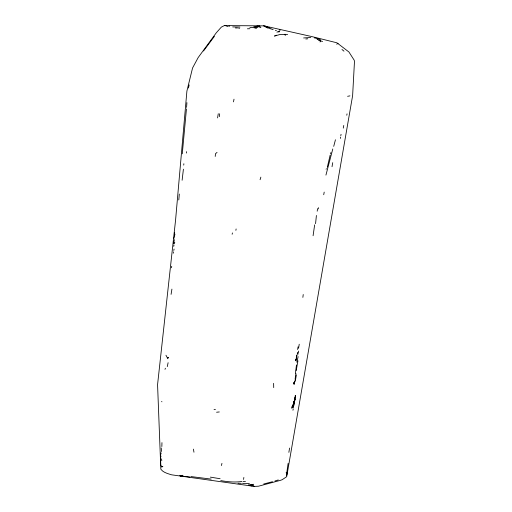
<?xml version="1.0" encoding="UTF-8"?>
<svg xmlns="http://www.w3.org/2000/svg" width="512" height="512" viewBox="0 0 512 512"><rect width="100%" height="100%" fill="white"/><g stroke="black" fill="none" stroke-linecap="round" stroke-linejoin="round"><path stroke-width="0.77" d="M161.536 458.867L161.798 460.736M182.112 180.25L183.418 169.184M186.912 102.63L186.573 107.373M161.261 447.949L161.446 451.526M219.642 113.773L219.462 116.634M161.952 442.637L161.85 446.554M218.266 113.728L217.594 117.92M173.606 243.731L174.387 239.661M178.797 199.942L179.309 194.054M292.653 406.682L295.418 397.363L295.334 395.411L294.387 401.338M182.278 153.792L186.445 108.922M168.115 362.694L167.277 366.605M303.232 294.515L302.861 297.389M288.102 463.405L286.362 475.789L287.245 473.517M183.738 165.101L183.872 163.738M295.91 373.44L295.085 379.328M295.418 373.389L296.48 364.966M173.984 238.291L174.931 234.157M174.33 234.15L174.483 232.73M173.274 253.21L173.44 251.846M186.438 153.056L186.605 151.667M293.888 401.306L293.05 406.144M171.078 294.362L171.917 289.114M215.213 156.442L215.526 153.683L217.05 152.403M294.726 399.181L294.982 397.299M234.01 99.194L233.472 101.862M296.006 360.877L296.442 357.952L296.186 359.616L295.328 360.288L296.205 359.379L296.55 354.976L296.87 356.486M313.088 235.731L314.65 224.877M299.232 344.23L298.56 348.282M332.026 166.707L332.73 162.662M293.901 403.117L294.182 401.184L295.251 399.386L291.763 408.019L293.645 407.245M296.378 374.931L295.322 380.826M288.858 452.346L289.587 448.083M340.39 138.426L340.602 137.062M316.416 215.469L315.558 223.68M297.574 349.523L298.074 346.829M323.718 194.733L324.198 192.109M243.539 479.45L243.872 477.434M298.605 351.046L297.645 355.149M235.878 230.355L236.122 228.954M173.747 246.362L173.99 244.979M298.125 356.608L296.858 362.221M297.952 360.794L296.192 370.586M340.806 135.686L341.062 134.317M343.77 125.44L343.27 128.134M346.778 115.219L347.046 113.869M171.443 267.75L171.731 266.278M173.786 250.445L174.074 249.088M335.443 139.77L333.715 146.374M330.586 153.875L330.861 152.602M188.442 88.045L189.158 84.902M292.941 410.259L293.261 408.838M221.427 465.549L221.958 463.373M232.128 234.259L232.454 232.928M330.15 155.155L327.341 167.13M318.221 208.928L318.541 207.667M260.858 177.133L260.083 179.725M325.939 175.091L332.781 148.966M317.645 208.666L317.184 211.2M286.477 474.573L287.04 472.595M174.355 243.622L174.784 242.336M164.992 369.331L165.421 368.218M297.286 353.645L297.85 352.346M252.64 484.454L251.942 485.869L249.523 485.51L252.64 484.454L250.605 485.664L251.648 484.64L248.397 484.87M326.08 169.274L326.374 168.698M320.006 41.965L320.64 40.883L322.554 41.51M293.152 405.286L292.006 406.797L293.856 405.19L294.432 403.328L293.21 405.133L293.856 405.19L293.005 406.861L291.763 408.019M203.514 50.989L214.394 36.346M253.67 484.23L251.942 485.869L253.338 485.606L254.272 486.4L258.49 486.214L280.25 480.39L282.163 479.731L286.694 476.685L352.621 95.635L354.47 61.638L354.253 60.282L348.934 52.006L336.934 42.81L312.032 36.627L264.019 25.862L224.314 25.6L221.325 27.136L216.294 32.787L198.176 57.555L192.563 67.987L186.906 91.059L175.578 220.038L157.568 384.659L160.832 469.197C163.206 472.55 167.917 473.67 171.68 474.829L254.272 486.4M181.818 476.077L182.957 475.27L180.314 476.019L180 475.302L180.346 476.051L182.803 475.917L181.888 476.141L189.862 476.992M276.589 35.174L274.464 36.07L280.218 34.419L287.635 34.502M336.608 44.147L338.08 43.533M272.538 481.702L263.712 484.006M349.926 95.872L347.61 96.307M278.266 479.936L274.957 480.986M267.021 27.392L265.978 27.693L267.834 27.142L264.141 26.458L265.542 26.259L263.533 25.798M276.883 32.102L279.622 31.405M216.576 412.23L219.302 411.955M268.832 27.763L267.546 27.93L269.715 27.661M226.285 25.798L224.314 25.6M226.758 26.47L227.731 26.349M228.666 26.253L229.632 26.138M162.016 466.65L162.854 466.547L161.683 467.04L160.768 464.915L160.461 454.464M305.811 39.014L307.782 38.784M272.032 29.632L273.19 29.517M232.678 26.912L239.936 27.046M303.61 37.946L310.816 37.491M249.389 483.45L244.806 483.686L242.49 483.264M247.405 28.794L249.907 28.704M249.862 27.501L252.499 27.411L256.634 28.282L255.251 26.752L253.779 26.682L255.341 27.93M241.933 481.491C234.861 482.483 227.757 481.882 220.774 480.589M214.042 409.453L215.437 409.421M235.366 27.936L237.491 28.013M270.643 28.928L271.93 28.928M278.099 31.808L279.494 31.814M269.165 28.326L270.477 28.333M241.338 483.341L237.978 483.251M265.901 26.694L267.341 26.72M243.142 481.491L245.472 481.587M314.432 37.946L318.912 38.707L317.075 39.162L318.95 39.226L320.742 39.974L318.49 40.41L320.64 40.883M220.109 478.72L210.355 477.133M190.88 476.563L211.226 479.11M238.573 28.147L239.654 28.269M279.194 30.061L280.25 30.189M275.347 30.31L276.454 30.496M255.251 26.752L257.907 27.52L256.563 26.157L257.811 26.227L260.902 27.622L259.187 25.779M161.498 401.555L161.971 401.786M341.984 49.491L343.962 51.174M257.952 25.773L259.085 26.816M165.952 355.226L167.802 358.707M286.534 474.08L286.189 472.262M160.723 455.763L160.998 456.806M285.005 34.189L285.261 35.52M193.965 452.224L193.427 449.126M160.954 452.755L161.101 453.907M273.709 387.622L273.619 383.341M294.938 380.934L294.093 384.23L293.523 382.771L294.093 384.23L294.938 380.934M167.59 357.702L168.486 357.805L167.59 357.702"/></g></svg>
